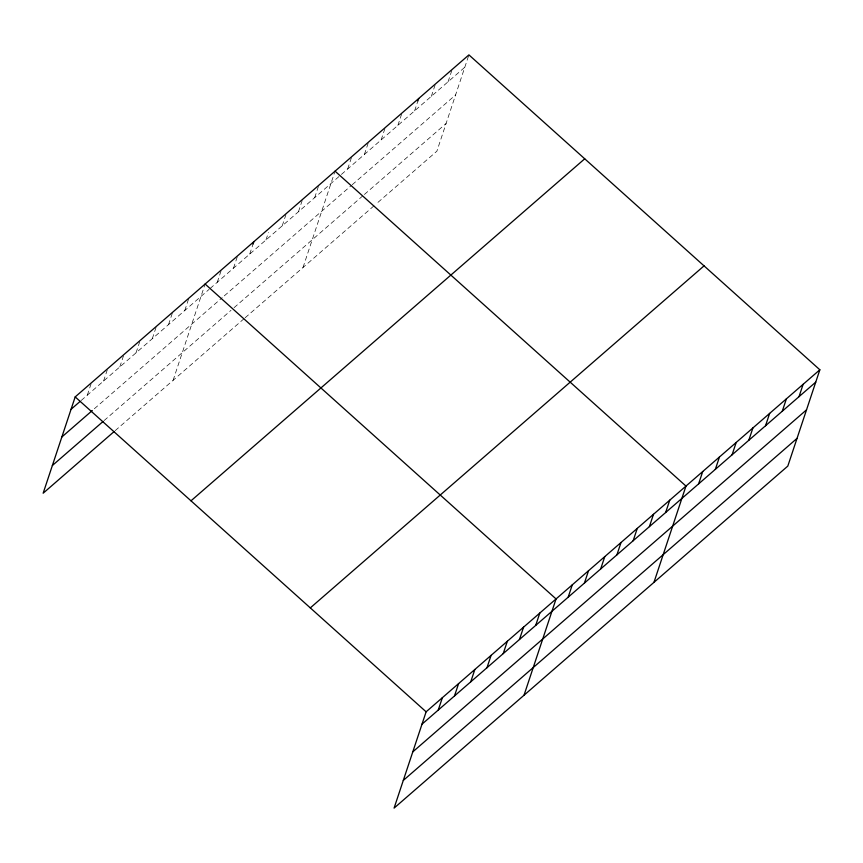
<?xml version="1.0" encoding="UTF-8"?>
<svg xmlns="http://www.w3.org/2000/svg" width="863" height="863" viewBox="0 0 863 863"><rect width="100%" height="100%" fill="white"/><g stroke="black" fill="none" stroke-linecap="round" stroke-linejoin="round"><path stroke-width="0.65" stroke-dasharray="4.32 3.24" d="M87.314 395.157L91.014 384.035M103.56 381.047L107.26 369.925M119.806 366.937L123.495 355.815M136.041 352.827L139.741 341.705M152.287 338.717L156.397 326.365M168.522 324.607L172.632 312.255M184.768 310.507L188.878 298.145M173.085 380.346L205.114 284.035M217.249 282.287L221.359 269.925M233.495 268.177L237.605 255.826M249.731 254.067L253.021 244.186M265.977 239.957L268.436 232.546M282.212 225.847L285.912 214.736M298.458 211.748L302.158 200.626M314.693 197.638L318.393 186.516M303.01 267.476L334.639 172.406M347.67 168.986L351.78 156.635M364.402 154.455L368.102 143.334M381.144 139.914L385.254 127.562M397.875 125.383L401.575 114.261M414.607 110.842L417.897 100.96M431.338 96.311L435.038 85.189M448.07 81.769L452.18 69.418M468.501 56.117L436.883 151.187L375.847 204.207M81.23 400.443L209.126 289.342M210.141 288.458L464.812 67.238M94.347 408.749L222.244 297.649M224.272 295.88L351.252 185.577M352.233 184.725L455.588 94.941M104.132 420.54L231.025 310.313M234.067 307.67L362.428 196.171M364.402 194.455L446.095 123.485M115.221 430.605L244.132 318.62M245.157 317.746L374.866 205.06"/><path stroke-width="1.29" d="M819.85 369.785L426.117 711.813L394.078 808.113L787.811 466.096L819.85 369.785L468.922 54.887L75.189 396.904L43.15 493.215L114.207 431.489M253.021 244.186L253.841 241.716M417.897 100.96L418.717 98.49M438.253 710.055L442.363 697.703M454.488 695.945L458.598 683.593M470.734 681.835L474.844 669.483M486.98 667.735L491.09 655.373M503.215 653.625L507.325 641.263M519.461 639.515L523.571 627.153M535.696 625.405L539.807 613.054M524.014 695.254L556.052 598.944L205.114 284.035M568.178 597.185L572.288 584.834M584.424 583.075L588.534 570.723M600.67 568.976L604.78 556.613M616.905 554.866L621.015 542.503M633.151 540.756L637.261 528.393M649.386 526.646L653.496 514.294M665.632 512.536L669.742 500.184M653.949 582.385L685.977 486.074L335.049 171.165M698.609 483.895L702.719 471.532M715.341 469.353L719.451 457.002M732.072 454.823L736.182 442.46M748.804 440.281L752.914 427.929M765.535 425.75L769.645 413.388M782.277 411.209L786.387 398.857M799.009 396.678L803.119 384.326M71.079 409.267L80.216 401.327M61.866 436.969L92.309 410.518M52.363 465.513L103.118 421.424M190.993 500.82L584.726 158.803M310.313 607.886L704.046 265.869M422.007 724.165L815.74 382.136M412.794 751.867L806.527 409.849M403.301 780.411L797.024 438.393M75.189 396.904L426.117 711.813"/></g></svg>
